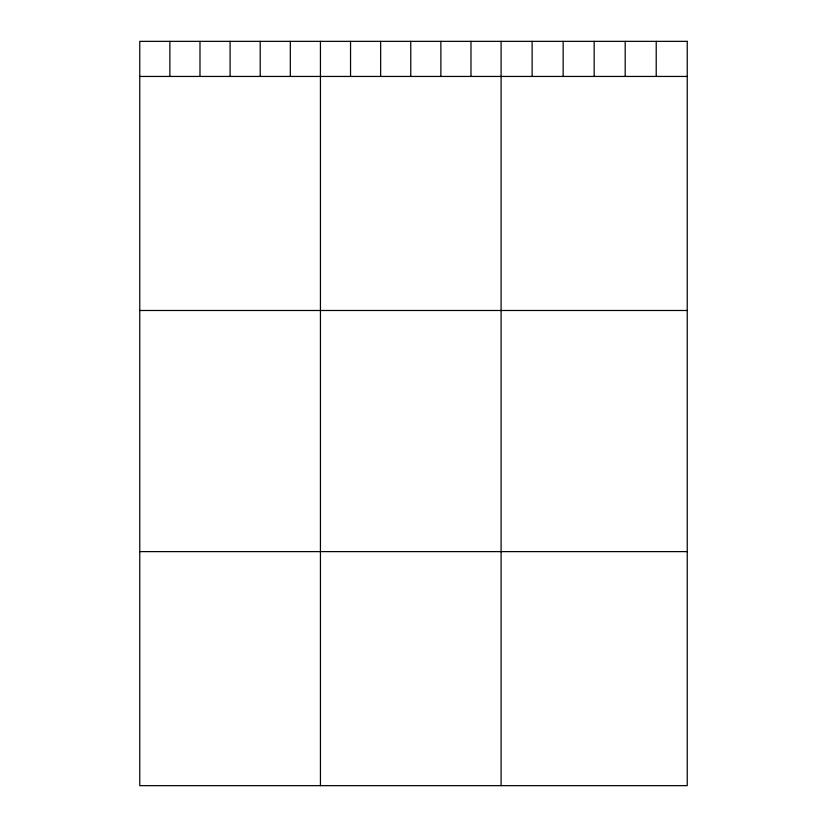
<?xml version="1.0" encoding="UTF-8"?>
<svg xmlns="http://www.w3.org/2000/svg" width="827" height="827" viewBox="0 0 827 827"><rect width="100%" height="100%" fill="white"/><g stroke="black" fill="none" stroke-linecap="round" stroke-linejoin="round"><path stroke-width="1.24" d="M139.763 76.446L687.237 76.446M139.763 310.487L687.237 310.487M139.763 551.609L687.237 551.609M656.214 41.35L656.214 76.446M625.191 41.35L625.191 76.446M594.168 41.35L594.168 76.446M563.146 41.35L563.146 76.446M532.123 41.35L532.123 76.446M501.1 41.35L501.1 785.65M470.987 41.35L470.987 76.446M440.874 41.35L440.874 76.446M410.761 41.35L410.761 76.446M380.647 41.35L380.647 76.446M350.545 41.35L350.545 76.446M320.431 41.35L320.431 785.65M290.318 41.35L290.318 76.446M260.205 41.35L260.205 76.446M230.092 41.35L230.092 76.446M199.989 41.35L199.989 76.446M169.876 41.35L169.876 76.446M687.237 41.35L139.763 41.35L139.763 785.65L687.237 785.65L687.237 41.35"/></g></svg>
